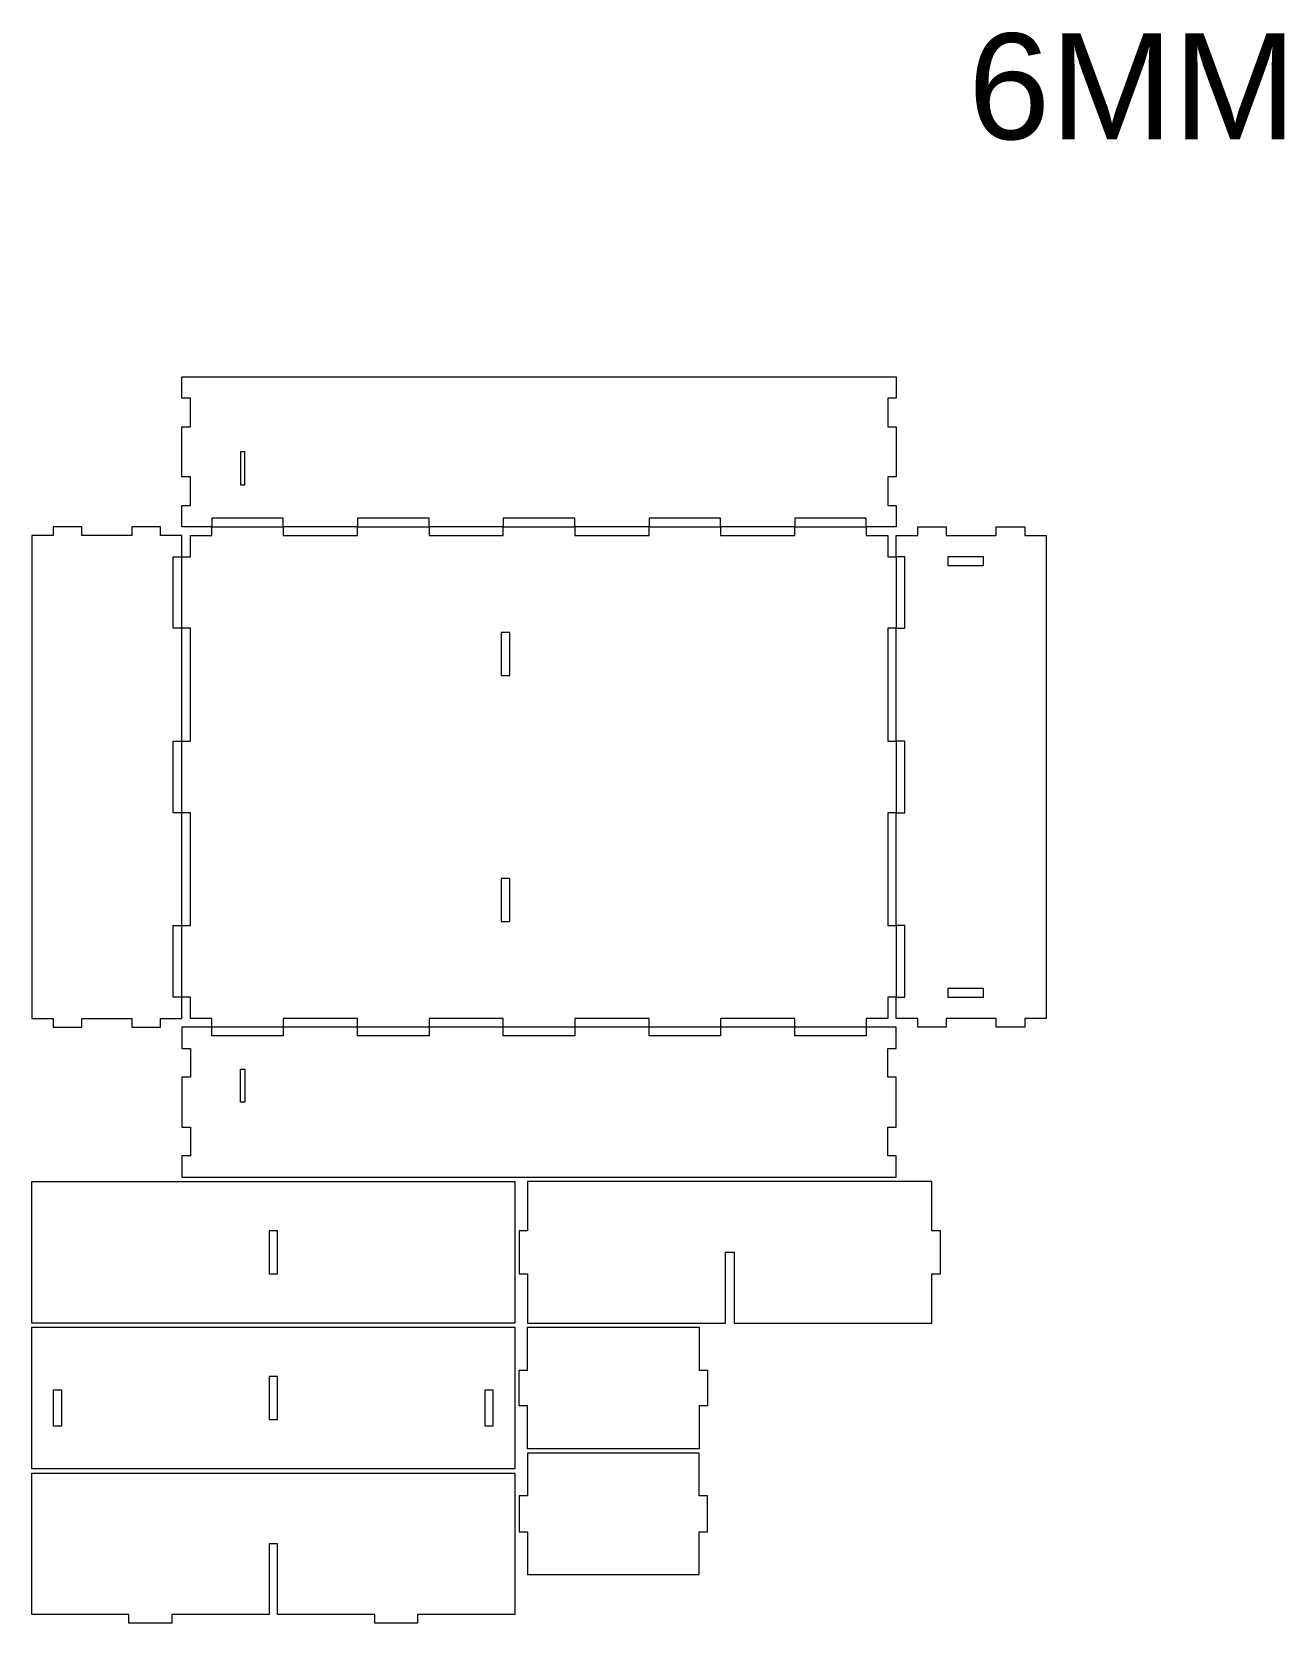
# Model space of a CAD drawing. Header units: millimetres. Extents: x -1241 to 1241, y -556 to 557.
# Drawn here: x -336 to 541, y -556 to 557 of the extents above; entities that cross this region are included whole.
import ezdxf

# ---------------------------------------------------------------- set-up
doc = ezdxf.new("R2010")
doc.units = ezdxf.units.MM
doc.header["$MEASUREMENT"] = 0
doc.layers.add('Layer 1', color=7, linetype='Continuous')
doc.styles.add('0', font='arial.ttf', dxfattribs={"height": 1})

msp = doc.modelspace()

# ---------------------------------------------------------------- linework, layer by layer
at = {"layer": 'Layer 1', "color": 230, "lineweight": 20}
for points, knots in [([(269.3859, 315.9491), (269.3859, 315.9491), (-230.6141, 315.9491), (-230.6141, 315.9491), (-230.6141, 315.9491), (-230.6141, 315.9491), (-230.6141, 300.9491), (-230.6141, 300.9491), (-230.6141, 300.9491), (-230.6141, 300.9491), (-224.6141, 300.9491), (-224.6141, 300.9491), (-224.6141, 300.9491), (-224.6141, 300.9491), (-224.6141, 280.9491), (-224.6141, 280.9491), (-224.6141, 280.9491), (-224.6141, 280.9491), (-230.6141, 280.9491), (-230.6141, 280.9491), (-230.6141, 280.9491), (-230.6141, 280.9491), (-230.6141, 245.9491), (-230.6141, 245.9491), (-230.6141, 245.9491), (-230.6141, 245.9491), (-224.6141, 245.9491), (-224.6141, 245.9491), (-224.6141, 245.9491), (-224.6141, 245.9491), (-224.6141, 225.9491), (-224.6141, 225.9491), (-224.6141, 225.9491), (-224.6141, 225.9491), (-230.6141, 225.9491), (-230.6141, 225.9491), (-230.6141, 225.9491), (-230.6141, 225.9491), (-230.6141, 210.9491), (-230.6141, 210.9491), (-230.6141, 210.9491), (-230.6141, 210.9491), (-209.6141, 210.9491), (-209.6141, 210.9491), (-209.6141, 210.9491), (-209.6141, 210.9491), (-209.6141, 216.9491), (-209.6141, 216.9491), (-209.6141, 216.9491), (-209.6141, 216.9491), (-159.6141, 216.9491), (-159.6141, 216.9491), (-159.6141, 216.9491), (-159.6141, 216.9491), (-159.6141, 210.9491), (-159.6141, 210.9491), (-159.6141, 210.9491), (-159.6141, 210.9491), (-107.6141, 210.9491), (-107.6141, 210.9491), (-107.6141, 210.9491), (-107.6141, 210.9491), (-107.6141, 216.9491), (-107.6141, 216.9491), (-107.6141, 216.9491), (-107.6141, 216.9491), (-57.6141, 216.9491), (-57.6141, 216.9491), (-57.6141, 216.9491), (-57.6141, 216.9491), (-57.6141, 210.9491), (-57.6141, 210.9491), (-57.6141, 210.9491), (-57.6141, 210.9491), (-5.6141, 210.9491), (-5.6141, 210.9491), (-5.6141, 210.9491), (-5.6141, 210.9491), (-5.6141, 216.9491), (-5.6141, 216.9491), (-5.6141, 216.9491), (-5.6141, 216.9491), (44.3859, 216.9491), (44.3859, 216.9491), (44.3859, 216.9491), (44.3859, 216.9491), (44.3859, 210.9491), (44.3859, 210.9491), (44.3859, 210.9491), (44.3859, 210.9491), (96.3859, 210.9491), (96.3859, 210.9491), (96.3859, 210.9491), (96.3859, 210.9491), (96.3859, 216.9491), (96.3859, 216.9491), (96.3859, 216.9491), (96.3859, 216.9491), (146.3859, 216.9491), (146.3859, 216.9491), (146.3859, 216.9491), (146.3859, 216.9491), (146.3859, 210.9491), (146.3859, 210.9491), (146.3859, 210.9491), (146.3859, 210.9491), (198.3859, 210.9491), (198.3859, 210.9491), (198.3859, 210.9491), (198.3859, 210.9491), (198.3859, 216.9491), (198.3859, 216.9491), (198.3859, 216.9491), (198.3859, 216.9491), (248.3859, 216.9491), (248.3859, 216.9491), (248.3859, 216.9491), (248.3859, 216.9491), (248.3859, 210.9491), (248.3859, 210.9491), (248.3859, 210.9491), (248.3859, 210.9491), (269.3859, 210.9491), (269.3859, 210.9491), (269.3859, 210.9491), (269.3859, 210.9491), (269.3859, 225.9491), (269.3859, 225.9491), (269.3859, 225.9491), (269.3859, 225.9491), (263.3859, 225.9491), (263.3859, 225.9491), (263.3859, 225.9491), (263.3859, 225.9491), (263.3859, 245.9491), (263.3859, 245.9491), (263.3859, 245.9491), (263.3859, 245.9491), (269.3859, 245.9491), (269.3859, 245.9491), (269.3859, 245.9491), (269.3859, 245.9491), (269.3859, 280.9491), (269.3859, 280.9491), (269.3859, 280.9491), (269.3859, 280.9491), (263.3859, 280.9491), (263.3859, 280.9491), (263.3859, 280.9491), (263.3859, 280.9491), (263.3859, 300.9491), (263.3859, 300.9491), (263.3859, 300.9491), (263.3859, 300.9491), (269.3859, 300.9491), (269.3859, 300.9491), (269.3859, 300.9491), (269.3859, 300.9491), (269.3859, 315.9491), (269.3859, 315.9491)], [0, 0, 0, 0, 0.024390244, 0.024390244, 0.024390244, 0.024390244, 0.048780488, 0.048780488, 0.048780488, 0.048780488, 0.073170732, 0.073170732, 0.073170732, 0.073170732, 0.097560976, 0.097560976, 0.097560976, 0.097560976, 0.12195122, 0.12195122, 0.12195122, 0.12195122, 0.146341463, 0.146341463, 0.146341463, 0.146341463, 0.170731707, 0.170731707, 0.170731707, 0.170731707, 0.195121951, 0.195121951, 0.195121951, 0.195121951, 0.219512195, 0.219512195, 0.219512195, 0.219512195, 0.243902439, 0.243902439, 0.243902439, 0.243902439, 0.268292683, 0.268292683, 0.268292683, 0.268292683, 0.292682927, 0.292682927, 0.292682927, 0.292682927, 0.317073171, 0.317073171, 0.317073171, 0.317073171, 0.341463415, 0.341463415, 0.341463415, 0.341463415, 0.365853659, 0.365853659, 0.365853659, 0.365853659, 0.390243902, 0.390243902, 0.390243902, 0.390243902, 0.414634146, 0.414634146, 0.414634146, 0.414634146, 0.43902439, 0.43902439, 0.43902439, 0.43902439, 0.463414634, 0.463414634, 0.463414634, 0.463414634, 0.487804878, 0.487804878, 0.487804878, 0.487804878, 0.512195122, 0.512195122, 0.512195122, 0.512195122, 0.536585366, 0.536585366, 0.536585366, 0.536585366, 0.56097561, 0.56097561, 0.56097561, 0.56097561, 0.585365854, 0.585365854, 0.585365854, 0.585365854, 0.609756098, 0.609756098, 0.609756098, 0.609756098, 0.634146341, 0.634146341, 0.634146341, 0.634146341, 0.658536585, 0.658536585, 0.658536585, 0.658536585, 0.682926829, 0.682926829, 0.682926829, 0.682926829, 0.707317073, 0.707317073, 0.707317073, 0.707317073, 0.731707317, 0.731707317, 0.731707317, 0.731707317, 0.756097561, 0.756097561, 0.756097561, 0.756097561, 0.780487805, 0.780487805, 0.780487805, 0.780487805, 0.804878049, 0.804878049, 0.804878049, 0.804878049, 0.829268293, 0.829268293, 0.829268293, 0.829268293, 0.853658537, 0.853658537, 0.853658537, 0.853658537, 0.87804878, 0.87804878, 0.87804878, 0.87804878, 0.902439024, 0.902439024, 0.902439024, 0.902439024, 0.926829268, 0.926829268, 0.926829268, 0.926829268, 0.951219512, 0.951219512, 0.951219512, 0.951219512, 1, 1, 1, 1]), ([(-186.6141, 263.4491), (-186.6141, 263.4491), (-186.6141, 240.4491), (-186.6141, 240.4491), (-186.6141, 240.4491), (-186.6141, 240.4491), (-189.6141, 240.4491), (-189.6141, 240.4491), (-189.6141, 240.4491), (-189.6141, 240.4491), (-189.6141, 263.4491), (-189.6141, 263.4491), (-189.6141, 263.4491), (-189.6141, 263.4491), (-186.6141, 263.4491), (-186.6141, 263.4491)], [0, 0, 0, 0, 0.2, 0.2, 0.2, 0.2, 0.4, 0.4, 0.4, 0.4, 0.6, 0.6, 0.6, 0.6, 1, 1, 1, 1]), ([(-230.6141, 10.9491), (-230.6141, 10.9491), (-230.6141, -68.0509), (-230.6141, -68.0509), (-230.6141, -68.0509), (-230.6141, -68.0509), (-236.6141, -68.0509), (-236.6141, -68.0509), (-236.6141, -68.0509), (-236.6141, -68.0509), (-236.6141, -118.0509), (-236.6141, -118.0509), (-236.6141, -118.0509), (-236.6141, -118.0509), (-230.6141, -118.0509), (-230.6141, -118.0509), (-230.6141, -118.0509), (-230.6141, -118.0509), (-230.6141, -133.0509), (-230.6141, -133.0509), (-230.6141, -133.0509), (-230.6141, -133.0509), (-245.6141, -133.0509), (-245.6141, -133.0509), (-245.6141, -133.0509), (-245.6141, -133.0509), (-245.6141, -139.0509), (-245.6141, -139.0509), (-245.6141, -139.0509), (-245.6141, -139.0509), (-265.6141, -139.0509), (-265.6141, -139.0509), (-265.6141, -139.0509), (-265.6141, -139.0509), (-265.6141, -133.0509), (-265.6141, -133.0509), (-265.6141, -133.0509), (-265.6141, -133.0509), (-300.6141, -133.0509), (-300.6141, -133.0509), (-300.6141, -133.0509), (-300.6141, -133.0509), (-300.6141, -139.0509), (-300.6141, -139.0509), (-300.6141, -139.0509), (-300.6141, -139.0509), (-320.6141, -139.0509), (-320.6141, -139.0509), (-320.6141, -139.0509), (-320.6141, -139.0509), (-320.6141, -133.0509), (-320.6141, -133.0509), (-320.6141, -133.0509), (-320.6141, -133.0509), (-335.6141, -133.0509), (-335.6141, -133.0509), (-335.6141, -133.0509), (-335.6141, -133.0509), (-335.6141, 204.9491), (-335.6141, 204.9491), (-335.6141, 204.9491), (-335.6141, 204.9491), (-320.6141, 204.9491), (-320.6141, 204.9491), (-320.6141, 204.9491), (-320.6141, 204.9491), (-320.6141, 210.9491), (-320.6141, 210.9491), (-320.6141, 210.9491), (-320.6141, 210.9491), (-300.6141, 210.9491), (-300.6141, 210.9491), (-300.6141, 210.9491), (-300.6141, 210.9491), (-300.6141, 204.9491), (-300.6141, 204.9491), (-300.6141, 204.9491), (-300.6141, 204.9491), (-265.6141, 204.9491), (-265.6141, 204.9491), (-265.6141, 204.9491), (-265.6141, 204.9491), (-265.6141, 210.9491), (-265.6141, 210.9491), (-265.6141, 210.9491), (-265.6141, 210.9491), (-245.6141, 210.9491), (-245.6141, 210.9491), (-245.6141, 210.9491), (-245.6141, 210.9491), (-245.6141, 204.9491), (-245.6141, 204.9491), (-245.6141, 204.9491), (-245.6141, 204.9491), (-230.6141, 204.9491), (-230.6141, 204.9491), (-230.6141, 204.9491), (-230.6141, 204.9491), (-230.6141, 189.9491), (-230.6141, 189.9491), (-230.6141, 189.9491), (-230.6141, 189.9491), (-236.6141, 189.9491), (-236.6141, 189.9491), (-236.6141, 189.9491), (-236.6141, 189.9491), (-236.6141, 139.9491), (-236.6141, 139.9491), (-236.6141, 139.9491), (-236.6141, 139.9491), (-230.6141, 139.9491), (-230.6141, 139.9491), (-230.6141, 139.9491), (-230.6141, 139.9491), (-230.6141, 60.9491), (-230.6141, 60.9491), (-230.6141, 60.9491), (-230.6141, 60.9491), (-236.6141, 60.9491), (-236.6141, 60.9491), (-236.6141, 60.9491), (-236.6141, 60.9491), (-236.6141, 10.9491), (-236.6141, 10.9491), (-236.6141, 10.9491), (-236.6141, 10.9491), (-230.6141, 10.9491), (-230.6141, 10.9491)], [0, 0, 0, 0, 0.03030303, 0.03030303, 0.03030303, 0.03030303, 0.060606061, 0.060606061, 0.060606061, 0.060606061, 0.090909091, 0.090909091, 0.090909091, 0.090909091, 0.121212121, 0.121212121, 0.121212121, 0.121212121, 0.151515152, 0.151515152, 0.151515152, 0.151515152, 0.181818182, 0.181818182, 0.181818182, 0.181818182, 0.212121212, 0.212121212, 0.212121212, 0.212121212, 0.242424242, 0.242424242, 0.242424242, 0.242424242, 0.272727273, 0.272727273, 0.272727273, 0.272727273, 0.303030303, 0.303030303, 0.303030303, 0.303030303, 0.333333333, 0.333333333, 0.333333333, 0.333333333, 0.363636364, 0.363636364, 0.363636364, 0.363636364, 0.393939394, 0.393939394, 0.393939394, 0.393939394, 0.424242424, 0.424242424, 0.424242424, 0.424242424, 0.454545455, 0.454545455, 0.454545455, 0.454545455, 0.484848485, 0.484848485, 0.484848485, 0.484848485, 0.515151515, 0.515151515, 0.515151515, 0.515151515, 0.545454545, 0.545454545, 0.545454545, 0.545454545, 0.575757576, 0.575757576, 0.575757576, 0.575757576, 0.606060606, 0.606060606, 0.606060606, 0.606060606, 0.636363636, 0.636363636, 0.636363636, 0.636363636, 0.666666667, 0.666666667, 0.666666667, 0.666666667, 0.696969697, 0.696969697, 0.696969697, 0.696969697, 0.727272727, 0.727272727, 0.727272727, 0.727272727, 0.757575758, 0.757575758, 0.757575758, 0.757575758, 0.787878788, 0.787878788, 0.787878788, 0.787878788, 0.818181818, 0.818181818, 0.818181818, 0.818181818, 0.848484848, 0.848484848, 0.848484848, 0.848484848, 0.878787879, 0.878787879, 0.878787879, 0.878787879, 0.909090909, 0.909090909, 0.909090909, 0.909090909, 0.939393939, 0.939393939, 0.939393939, 0.939393939, 1, 1, 1, 1]), ([(263.3859, -68.0509), (263.3859, -68.0509), (263.3859, 10.9491), (263.3859, 10.9491), (263.3859, 10.9491), (263.3859, 10.9491), (269.3859, 10.9491), (269.3859, 10.9491), (269.3859, 10.9491), (269.3859, 10.9491), (269.3859, 60.9491), (269.3859, 60.9491), (269.3859, 60.9491), (269.3859, 60.9491), (263.3859, 60.9491), (263.3859, 60.9491), (263.3859, 60.9491), (263.3859, 60.9491), (263.3859, 139.9491), (263.3859, 139.9491), (263.3859, 139.9491), (263.3859, 139.9491), (269.3859, 139.9491), (269.3859, 139.9491), (269.3859, 139.9491), (269.3859, 139.9491), (269.3859, 189.9491), (269.3859, 189.9491), (269.3859, 189.9491), (269.3859, 189.9491), (263.3859, 189.9491), (263.3859, 189.9491), (263.3859, 189.9491), (263.3859, 189.9491), (263.3859, 204.9491), (263.3859, 204.9491), (263.3859, 204.9491), (263.3859, 204.9491), (248.3859, 204.9491), (248.3859, 204.9491), (248.3859, 204.9491), (248.3859, 204.9491), (248.3859, 210.9491), (248.3859, 210.9491), (248.3859, 210.9491), (248.3859, 210.9491), (198.3859, 210.9491), (198.3859, 210.9491), (198.3859, 210.9491), (198.3859, 210.9491), (198.3859, 204.9491), (198.3859, 204.9491), (198.3859, 204.9491), (198.3859, 204.9491), (146.3859, 204.9491), (146.3859, 204.9491), (146.3859, 204.9491), (146.3859, 204.9491), (146.3859, 210.9491), (146.3859, 210.9491), (146.3859, 210.9491), (146.3859, 210.9491), (96.3859, 210.9491), (96.3859, 210.9491), (96.3859, 210.9491), (96.3859, 210.9491), (96.3859, 204.9491), (96.3859, 204.9491), (96.3859, 204.9491), (96.3859, 204.9491), (44.3859, 204.9491), (44.3859, 204.9491), (44.3859, 204.9491), (44.3859, 204.9491), (44.3859, 210.9491), (44.3859, 210.9491), (44.3859, 210.9491), (44.3859, 210.9491), (-5.6141, 210.9491), (-5.6141, 210.9491), (-5.6141, 210.9491), (-5.6141, 210.9491), (-5.6141, 204.9491), (-5.6141, 204.9491), (-5.6141, 204.9491), (-5.6141, 204.9491), (-57.6141, 204.9491), (-57.6141, 204.9491), (-57.6141, 204.9491), (-57.6141, 204.9491), (-57.6141, 210.9491), (-57.6141, 210.9491), (-57.6141, 210.9491), (-57.6141, 210.9491), (-107.6141, 210.9491), (-107.6141, 210.9491), (-107.6141, 210.9491), (-107.6141, 210.9491), (-107.6141, 204.9491), (-107.6141, 204.9491), (-107.6141, 204.9491), (-107.6141, 204.9491), (-159.6141, 204.9491), (-159.6141, 204.9491), (-159.6141, 204.9491), (-159.6141, 204.9491), (-159.6141, 210.9491), (-159.6141, 210.9491), (-159.6141, 210.9491), (-159.6141, 210.9491), (-209.6141, 210.9491), (-209.6141, 210.9491), (-209.6141, 210.9491), (-209.6141, 210.9491), (-209.6141, 204.9491), (-209.6141, 204.9491), (-209.6141, 204.9491), (-209.6141, 204.9491), (-224.6141, 204.9491), (-224.6141, 204.9491), (-224.6141, 204.9491), (-224.6141, 204.9491), (-224.6141, 189.9491), (-224.6141, 189.9491), (-224.6141, 189.9491), (-224.6141, 189.9491), (-230.6141, 189.9491), (-230.6141, 189.9491), (-230.6141, 189.9491), (-230.6141, 189.9491), (-230.6141, 139.9491), (-230.6141, 139.9491), (-230.6141, 139.9491), (-230.6141, 139.9491), (-224.6141, 139.9491), (-224.6141, 139.9491), (-224.6141, 139.9491), (-224.6141, 139.9491), (-224.6141, 60.9491), (-224.6141, 60.9491), (-224.6141, 60.9491), (-224.6141, 60.9491), (-230.6141, 60.9491), (-230.6141, 60.9491), (-230.6141, 60.9491), (-230.6141, 60.9491), (-230.6141, 10.9491), (-230.6141, 10.9491), (-230.6141, 10.9491), (-230.6141, 10.9491), (-224.6141, 10.9491), (-224.6141, 10.9491), (-224.6141, 10.9491), (-224.6141, 10.9491), (-224.6141, -68.0509), (-224.6141, -68.0509), (-224.6141, -68.0509), (-224.6141, -68.0509), (-230.6141, -68.0509), (-230.6141, -68.0509), (-230.6141, -68.0509), (-230.6141, -68.0509), (-230.6141, -118.0509), (-230.6141, -118.0509), (-230.6141, -118.0509), (-230.6141, -118.0509), (-224.6141, -118.0509), (-224.6141, -118.0509), (-224.6141, -118.0509), (-224.6141, -118.0509), (-224.6141, -133.0509), (-224.6141, -133.0509), (-224.6141, -133.0509), (-224.6141, -133.0509), (-209.6141, -133.0509), (-209.6141, -133.0509), (-209.6141, -133.0509), (-209.6141, -133.0509), (-209.6141, -139.0509), (-209.6141, -139.0509), (-209.6141, -139.0509), (-209.6141, -139.0509), (-159.6141, -139.0509), (-159.6141, -139.0509), (-159.6141, -139.0509), (-159.6141, -139.0509), (-159.6141, -133.0509), (-159.6141, -133.0509), (-159.6141, -133.0509), (-159.6141, -133.0509), (-107.6141, -133.0509), (-107.6141, -133.0509), (-107.6141, -133.0509), (-107.6141, -133.0509), (-107.6141, -139.0509), (-107.6141, -139.0509), (-107.6141, -139.0509), (-107.6141, -139.0509), (-57.6141, -139.0509), (-57.6141, -139.0509), (-57.6141, -139.0509), (-57.6141, -139.0509), (-57.6141, -133.0509), (-57.6141, -133.0509), (-57.6141, -133.0509), (-57.6141, -133.0509), (-5.6141, -133.0509), (-5.6141, -133.0509), (-5.6141, -133.0509), (-5.6141, -133.0509), (-5.6141, -139.0509), (-5.6141, -139.0509), (-5.6141, -139.0509), (-5.6141, -139.0509), (44.3859, -139.0509), (44.3859, -139.0509), (44.3859, -139.0509), (44.3859, -139.0509), (44.3859, -133.0509), (44.3859, -133.0509), (44.3859, -133.0509), (44.3859, -133.0509), (96.3859, -133.0509), (96.3859, -133.0509), (96.3859, -133.0509), (96.3859, -133.0509), (96.3859, -139.0509), (96.3859, -139.0509), (96.3859, -139.0509), (96.3859, -139.0509), (146.3859, -139.0509), (146.3859, -139.0509), (146.3859, -139.0509), (146.3859, -139.0509), (146.3859, -133.0509), (146.3859, -133.0509), (146.3859, -133.0509), (146.3859, -133.0509), (198.3859, -133.0509), (198.3859, -133.0509), (198.3859, -133.0509), (198.3859, -133.0509), (198.3859, -139.0509), (198.3859, -139.0509), (198.3859, -139.0509), (198.3859, -139.0509), (248.3859, -139.0509), (248.3859, -139.0509), (248.3859, -139.0509), (248.3859, -139.0509), (248.3859, -133.0509), (248.3859, -133.0509), (248.3859, -133.0509), (248.3859, -133.0509), (263.3859, -133.0509), (263.3859, -133.0509), (263.3859, -133.0509), (263.3859, -133.0509), (263.3859, -118.0509), (263.3859, -118.0509), (263.3859, -118.0509), (263.3859, -118.0509), (269.3859, -118.0509), (269.3859, -118.0509), (269.3859, -118.0509), (269.3859, -118.0509), (269.3859, -68.0509), (269.3859, -68.0509), (269.3859, -68.0509), (269.3859, -68.0509), (263.3859, -68.0509), (263.3859, -68.0509)], [0, 0, 0, 0, 0.014492754, 0.014492754, 0.014492754, 0.014492754, 0.028985507, 0.028985507, 0.028985507, 0.028985507, 0.043478261, 0.043478261, 0.043478261, 0.043478261, 0.057971014, 0.057971014, 0.057971014, 0.057971014, 0.072463768, 0.072463768, 0.072463768, 0.072463768, 0.086956522, 0.086956522, 0.086956522, 0.086956522, 0.101449275, 0.101449275, 0.101449275, 0.101449275, 0.115942029, 0.115942029, 0.115942029, 0.115942029, 0.130434783, 0.130434783, 0.130434783, 0.130434783, 0.144927536, 0.144927536, 0.144927536, 0.144927536, 0.15942029, 0.15942029, 0.15942029, 0.15942029, 0.173913043, 0.173913043, 0.173913043, 0.173913043, 0.188405797, 0.188405797, 0.188405797, 0.188405797, 0.202898551, 0.202898551, 0.202898551, 0.202898551, 0.217391304, 0.217391304, 0.217391304, 0.217391304, 0.231884058, 0.231884058, 0.231884058, 0.231884058, 0.246376812, 0.246376812, 0.246376812, 0.246376812, 0.260869565, 0.260869565, 0.260869565, 0.260869565, 0.275362319, 0.275362319, 0.275362319, 0.275362319, 0.289855072, 0.289855072, 0.289855072, 0.289855072, 0.304347826, 0.304347826, 0.304347826, 0.304347826, 0.31884058, 0.31884058, 0.31884058, 0.31884058, 0.333333333, 0.333333333, 0.333333333, 0.333333333, 0.347826087, 0.347826087, 0.347826087, 0.347826087, 0.362318841, 0.362318841, 0.362318841, 0.362318841, 0.376811594, 0.376811594, 0.376811594, 0.376811594, 0.391304348, 0.391304348, 0.391304348, 0.391304348, 0.405797101, 0.405797101, 0.405797101, 0.405797101, 0.420289855, 0.420289855, 0.420289855, 0.420289855, 0.434782609, 0.434782609, 0.434782609, 0.434782609, 0.449275362, 0.449275362, 0.449275362, 0.449275362, 0.463768116, 0.463768116, 0.463768116, 0.463768116, 0.47826087, 0.47826087, 0.47826087, 0.47826087, 0.492753623, 0.492753623, 0.492753623, 0.492753623, 0.507246377, 0.507246377, 0.507246377, 0.507246377, 0.52173913, 0.52173913, 0.52173913, 0.52173913, 0.536231884, 0.536231884, 0.536231884, 0.536231884, 0.550724638, 0.550724638, 0.550724638, 0.550724638, 0.565217391, 0.565217391, 0.565217391, 0.565217391, 0.579710145, 0.579710145, 0.579710145, 0.579710145, 0.594202899, 0.594202899, 0.594202899, 0.594202899, 0.608695652, 0.608695652, 0.608695652, 0.608695652, 0.623188406, 0.623188406, 0.623188406, 0.623188406, 0.637681159, 0.637681159, 0.637681159, 0.637681159, 0.652173913, 0.652173913, 0.652173913, 0.652173913, 0.666666667, 0.666666667, 0.666666667, 0.666666667, 0.68115942, 0.68115942, 0.68115942, 0.68115942, 0.695652174, 0.695652174, 0.695652174, 0.695652174, 0.710144928, 0.710144928, 0.710144928, 0.710144928, 0.724637681, 0.724637681, 0.724637681, 0.724637681, 0.739130435, 0.739130435, 0.739130435, 0.739130435, 0.753623188, 0.753623188, 0.753623188, 0.753623188, 0.768115942, 0.768115942, 0.768115942, 0.768115942, 0.782608696, 0.782608696, 0.782608696, 0.782608696, 0.797101449, 0.797101449, 0.797101449, 0.797101449, 0.811594203, 0.811594203, 0.811594203, 0.811594203, 0.826086957, 0.826086957, 0.826086957, 0.826086957, 0.84057971, 0.84057971, 0.84057971, 0.84057971, 0.855072464, 0.855072464, 0.855072464, 0.855072464, 0.869565217, 0.869565217, 0.869565217, 0.869565217, 0.884057971, 0.884057971, 0.884057971, 0.884057971, 0.898550725, 0.898550725, 0.898550725, 0.898550725, 0.913043478, 0.913043478, 0.913043478, 0.913043478, 0.927536232, 0.927536232, 0.927536232, 0.927536232, 0.942028986, 0.942028986, 0.942028986, 0.942028986, 0.956521739, 0.956521739, 0.956521739, 0.956521739, 0.971014493, 0.971014493, 0.971014493, 0.971014493, 1, 1, 1, 1]), ([(269.3859, 10.9491), (269.3859, 10.9491), (269.3859, -68.0509), (269.3859, -68.0509), (269.3859, -68.0509), (269.3859, -68.0509), (275.3859, -68.0509), (275.3859, -68.0509), (275.3859, -68.0509), (275.3859, -68.0509), (275.3859, -118.0509), (275.3859, -118.0509), (275.3859, -118.0509), (275.3859, -118.0509), (269.3859, -118.0509), (269.3859, -118.0509), (269.3859, -118.0509), (269.3859, -118.0509), (269.3859, -133.0509), (269.3859, -133.0509), (269.3859, -133.0509), (269.3859, -133.0509), (284.3859, -133.0509), (284.3859, -133.0509), (284.3859, -133.0509), (284.3859, -133.0509), (284.3859, -139.0509), (284.3859, -139.0509), (284.3859, -139.0509), (284.3859, -139.0509), (304.3859, -139.0509), (304.3859, -139.0509), (304.3859, -139.0509), (304.3859, -139.0509), (304.3859, -133.0509), (304.3859, -133.0509), (304.3859, -133.0509), (304.3859, -133.0509), (339.3859, -133.0509), (339.3859, -133.0509), (339.3859, -133.0509), (339.3859, -133.0509), (339.3859, -139.0509), (339.3859, -139.0509), (339.3859, -139.0509), (339.3859, -139.0509), (359.3859, -139.0509), (359.3859, -139.0509), (359.3859, -139.0509), (359.3859, -139.0509), (359.3859, -133.0509), (359.3859, -133.0509), (359.3859, -133.0509), (359.3859, -133.0509), (374.3859, -133.0509), (374.3859, -133.0509), (374.3859, -133.0509), (374.3859, -133.0509), (374.3859, 204.9491), (374.3859, 204.9491), (374.3859, 204.9491), (374.3859, 204.9491), (359.3859, 204.9491), (359.3859, 204.9491), (359.3859, 204.9491), (359.3859, 204.9491), (359.3859, 210.9491), (359.3859, 210.9491), (359.3859, 210.9491), (359.3859, 210.9491), (339.3859, 210.9491), (339.3859, 210.9491), (339.3859, 210.9491), (339.3859, 210.9491), (339.3859, 204.9491), (339.3859, 204.9491), (339.3859, 204.9491), (339.3859, 204.9491), (304.3859, 204.9491), (304.3859, 204.9491), (304.3859, 204.9491), (304.3859, 204.9491), (304.3859, 210.9491), (304.3859, 210.9491), (304.3859, 210.9491), (304.3859, 210.9491), (284.3859, 210.9491), (284.3859, 210.9491), (284.3859, 210.9491), (284.3859, 210.9491), (284.3859, 204.9491), (284.3859, 204.9491), (284.3859, 204.9491), (284.3859, 204.9491), (269.3859, 204.9491), (269.3859, 204.9491), (269.3859, 204.9491), (269.3859, 204.9491), (269.3859, 189.9491), (269.3859, 189.9491), (269.3859, 189.9491), (269.3859, 189.9491), (275.3859, 189.9491), (275.3859, 189.9491), (275.3859, 189.9491), (275.3859, 189.9491), (275.3859, 139.9491), (275.3859, 139.9491), (275.3859, 139.9491), (275.3859, 139.9491), (269.3859, 139.9491), (269.3859, 139.9491), (269.3859, 139.9491), (269.3859, 139.9491), (269.3859, 60.9491), (269.3859, 60.9491), (269.3859, 60.9491), (269.3859, 60.9491), (275.3859, 60.9491), (275.3859, 60.9491), (275.3859, 60.9491), (275.3859, 60.9491), (275.3859, 10.9491), (275.3859, 10.9491), (275.3859, 10.9491), (275.3859, 10.9491), (269.3859, 10.9491), (269.3859, 10.9491)], [0, 0, 0, 0, 0.03030303, 0.03030303, 0.03030303, 0.03030303, 0.060606061, 0.060606061, 0.060606061, 0.060606061, 0.090909091, 0.090909091, 0.090909091, 0.090909091, 0.121212121, 0.121212121, 0.121212121, 0.121212121, 0.151515152, 0.151515152, 0.151515152, 0.151515152, 0.181818182, 0.181818182, 0.181818182, 0.181818182, 0.212121212, 0.212121212, 0.212121212, 0.212121212, 0.242424242, 0.242424242, 0.242424242, 0.242424242, 0.272727273, 0.272727273, 0.272727273, 0.272727273, 0.303030303, 0.303030303, 0.303030303, 0.303030303, 0.333333333, 0.333333333, 0.333333333, 0.333333333, 0.363636364, 0.363636364, 0.363636364, 0.363636364, 0.393939394, 0.393939394, 0.393939394, 0.393939394, 0.424242424, 0.424242424, 0.424242424, 0.424242424, 0.454545455, 0.454545455, 0.454545455, 0.454545455, 0.484848485, 0.484848485, 0.484848485, 0.484848485, 0.515151515, 0.515151515, 0.515151515, 0.515151515, 0.545454545, 0.545454545, 0.545454545, 0.545454545, 0.575757576, 0.575757576, 0.575757576, 0.575757576, 0.606060606, 0.606060606, 0.606060606, 0.606060606, 0.636363636, 0.636363636, 0.636363636, 0.636363636, 0.666666667, 0.666666667, 0.666666667, 0.666666667, 0.696969697, 0.696969697, 0.696969697, 0.696969697, 0.727272727, 0.727272727, 0.727272727, 0.727272727, 0.757575758, 0.757575758, 0.757575758, 0.757575758, 0.787878788, 0.787878788, 0.787878788, 0.787878788, 0.818181818, 0.818181818, 0.818181818, 0.818181818, 0.848484848, 0.848484848, 0.848484848, 0.848484848, 0.878787879, 0.878787879, 0.878787879, 0.878787879, 0.909090909, 0.909090909, 0.909090909, 0.909090909, 0.939393939, 0.939393939, 0.939393939, 0.939393939, 1, 1, 1, 1]), ([(330.3859, 183.9491), (330.3859, 183.9491), (305.3859, 183.9491), (305.3859, 183.9491), (305.3859, 183.9491), (305.3859, 183.9491), (305.3859, 189.9491), (305.3859, 189.9491), (305.3859, 189.9491), (305.3859, 189.9491), (330.3859, 189.9491), (330.3859, 189.9491), (330.3859, 189.9491), (330.3859, 189.9491), (330.3859, 183.9491), (330.3859, 183.9491)], [0, 0, 0, 0, 0.2, 0.2, 0.2, 0.2, 0.4, 0.4, 0.4, 0.4, 0.6, 0.6, 0.6, 0.6, 1, 1, 1, 1]), ([(-1.1141, 136.9491), (-1.1141, 136.9491), (-1.1141, 106.9491), (-1.1141, 106.9491), (-1.1141, 106.9491), (-1.1141, 106.9491), (-7.1141, 106.9491), (-7.1141, 106.9491), (-7.1141, 106.9491), (-7.1141, 106.9491), (-7.1141, 136.9491), (-7.1141, 136.9491), (-7.1141, 136.9491), (-7.1141, 136.9491), (-1.1141, 136.9491), (-1.1141, 136.9491)], [0, 0, 0, 0, 0.2, 0.2, 0.2, 0.2, 0.4, 0.4, 0.4, 0.4, 0.6, 0.6, 0.6, 0.6, 1, 1, 1, 1]), ([(-1.1141, -35.0509), (-1.1141, -35.0509), (-1.1141, -65.0509), (-1.1141, -65.0509), (-1.1141, -65.0509), (-1.1141, -65.0509), (-7.1141, -65.0509), (-7.1141, -65.0509), (-7.1141, -65.0509), (-7.1141, -65.0509), (-7.1141, -35.0509), (-7.1141, -35.0509), (-7.1141, -35.0509), (-7.1141, -35.0509), (-1.1141, -35.0509), (-1.1141, -35.0509)], [0, 0, 0, 0, 0.2, 0.2, 0.2, 0.2, 0.4, 0.4, 0.4, 0.4, 0.6, 0.6, 0.6, 0.6, 1, 1, 1, 1]), ([(305.3859, -112.0509), (305.3859, -112.0509), (330.3859, -112.0509), (330.3859, -112.0509), (330.3859, -112.0509), (330.3859, -112.0509), (330.3859, -118.0509), (330.3859, -118.0509), (330.3859, -118.0509), (330.3859, -118.0509), (305.3859, -118.0509), (305.3859, -118.0509), (305.3859, -118.0509), (305.3859, -118.0509), (305.3859, -112.0509), (305.3859, -112.0509)], [0, 0, 0, 0, 0.2, 0.2, 0.2, 0.2, 0.4, 0.4, 0.4, 0.4, 0.6, 0.6, 0.6, 0.6, 1, 1, 1, 1]), ([(269.3859, -244.0509), (269.3859, -244.0509), (-230.6141, -244.0509), (-230.6141, -244.0509), (-230.6141, -244.0509), (-230.6141, -244.0509), (-230.6141, -229.0509), (-230.6141, -229.0509), (-230.6141, -229.0509), (-230.6141, -229.0509), (-224.6141, -229.0509), (-224.6141, -229.0509), (-224.6141, -229.0509), (-224.6141, -229.0509), (-224.6141, -209.0509), (-224.6141, -209.0509), (-224.6141, -209.0509), (-224.6141, -209.0509), (-230.6141, -209.0509), (-230.6141, -209.0509), (-230.6141, -209.0509), (-230.6141, -209.0509), (-230.6141, -174.0509), (-230.6141, -174.0509), (-230.6141, -174.0509), (-230.6141, -174.0509), (-224.6141, -174.0509), (-224.6141, -174.0509), (-224.6141, -174.0509), (-224.6141, -174.0509), (-224.6141, -154.0509), (-224.6141, -154.0509), (-224.6141, -154.0509), (-224.6141, -154.0509), (-230.6141, -154.0509), (-230.6141, -154.0509), (-230.6141, -154.0509), (-230.6141, -154.0509), (-230.6141, -139.0509), (-230.6141, -139.0509), (-230.6141, -139.0509), (-230.6141, -139.0509), (-209.6141, -139.0509), (-209.6141, -139.0509), (-209.6141, -139.0509), (-209.6141, -139.0509), (-209.6141, -145.0509), (-209.6141, -145.0509), (-209.6141, -145.0509), (-209.6141, -145.0509), (-159.6141, -145.0509), (-159.6141, -145.0509), (-159.6141, -145.0509), (-159.6141, -145.0509), (-159.6141, -139.0509), (-159.6141, -139.0509), (-159.6141, -139.0509), (-159.6141, -139.0509), (-107.6141, -139.0509), (-107.6141, -139.0509), (-107.6141, -139.0509), (-107.6141, -139.0509), (-107.6141, -145.0509), (-107.6141, -145.0509), (-107.6141, -145.0509), (-107.6141, -145.0509), (-57.6141, -145.0509), (-57.6141, -145.0509), (-57.6141, -145.0509), (-57.6141, -145.0509), (-57.6141, -139.0509), (-57.6141, -139.0509), (-57.6141, -139.0509), (-57.6141, -139.0509), (-5.6141, -139.0509), (-5.6141, -139.0509), (-5.6141, -139.0509), (-5.6141, -139.0509), (-5.6141, -145.0509), (-5.6141, -145.0509), (-5.6141, -145.0509), (-5.6141, -145.0509), (44.3859, -145.0509), (44.3859, -145.0509), (44.3859, -145.0509), (44.3859, -145.0509), (44.3859, -139.0509), (44.3859, -139.0509), (44.3859, -139.0509), (44.3859, -139.0509), (96.3859, -139.0509), (96.3859, -139.0509), (96.3859, -139.0509), (96.3859, -139.0509), (96.3859, -145.0509), (96.3859, -145.0509), (96.3859, -145.0509), (96.3859, -145.0509), (146.3859, -145.0509), (146.3859, -145.0509), (146.3859, -145.0509), (146.3859, -145.0509), (146.3859, -139.0509), (146.3859, -139.0509), (146.3859, -139.0509), (146.3859, -139.0509), (198.3859, -139.0509), (198.3859, -139.0509), (198.3859, -139.0509), (198.3859, -139.0509), (198.3859, -145.0509), (198.3859, -145.0509), (198.3859, -145.0509), (198.3859, -145.0509), (248.3859, -145.0509), (248.3859, -145.0509), (248.3859, -145.0509), (248.3859, -145.0509), (248.3859, -139.0509), (248.3859, -139.0509), (248.3859, -139.0509), (248.3859, -139.0509), (269.3859, -139.0509), (269.3859, -139.0509), (269.3859, -139.0509), (269.3859, -139.0509), (269.3859, -154.0509), (269.3859, -154.0509), (269.3859, -154.0509), (269.3859, -154.0509), (263.3859, -154.0509), (263.3859, -154.0509), (263.3859, -154.0509), (263.3859, -154.0509), (263.3859, -174.0509), (263.3859, -174.0509), (263.3859, -174.0509), (263.3859, -174.0509), (269.3859, -174.0509), (269.3859, -174.0509), (269.3859, -174.0509), (269.3859, -174.0509), (269.3859, -209.0509), (269.3859, -209.0509), (269.3859, -209.0509), (269.3859, -209.0509), (263.3859, -209.0509), (263.3859, -209.0509), (263.3859, -209.0509), (263.3859, -209.0509), (263.3859, -229.0509), (263.3859, -229.0509), (263.3859, -229.0509), (263.3859, -229.0509), (269.3859, -229.0509), (269.3859, -229.0509), (269.3859, -229.0509), (269.3859, -229.0509), (269.3859, -244.0509), (269.3859, -244.0509)], [0, 0, 0, 0, 0.024390244, 0.024390244, 0.024390244, 0.024390244, 0.048780488, 0.048780488, 0.048780488, 0.048780488, 0.073170732, 0.073170732, 0.073170732, 0.073170732, 0.097560976, 0.097560976, 0.097560976, 0.097560976, 0.12195122, 0.12195122, 0.12195122, 0.12195122, 0.146341463, 0.146341463, 0.146341463, 0.146341463, 0.170731707, 0.170731707, 0.170731707, 0.170731707, 0.195121951, 0.195121951, 0.195121951, 0.195121951, 0.219512195, 0.219512195, 0.219512195, 0.219512195, 0.243902439, 0.243902439, 0.243902439, 0.243902439, 0.268292683, 0.268292683, 0.268292683, 0.268292683, 0.292682927, 0.292682927, 0.292682927, 0.292682927, 0.317073171, 0.317073171, 0.317073171, 0.317073171, 0.341463415, 0.341463415, 0.341463415, 0.341463415, 0.365853659, 0.365853659, 0.365853659, 0.365853659, 0.390243902, 0.390243902, 0.390243902, 0.390243902, 0.414634146, 0.414634146, 0.414634146, 0.414634146, 0.43902439, 0.43902439, 0.43902439, 0.43902439, 0.463414634, 0.463414634, 0.463414634, 0.463414634, 0.487804878, 0.487804878, 0.487804878, 0.487804878, 0.512195122, 0.512195122, 0.512195122, 0.512195122, 0.536585366, 0.536585366, 0.536585366, 0.536585366, 0.56097561, 0.56097561, 0.56097561, 0.56097561, 0.585365854, 0.585365854, 0.585365854, 0.585365854, 0.609756098, 0.609756098, 0.609756098, 0.609756098, 0.634146341, 0.634146341, 0.634146341, 0.634146341, 0.658536585, 0.658536585, 0.658536585, 0.658536585, 0.682926829, 0.682926829, 0.682926829, 0.682926829, 0.707317073, 0.707317073, 0.707317073, 0.707317073, 0.731707317, 0.731707317, 0.731707317, 0.731707317, 0.756097561, 0.756097561, 0.756097561, 0.756097561, 0.780487805, 0.780487805, 0.780487805, 0.780487805, 0.804878049, 0.804878049, 0.804878049, 0.804878049, 0.829268293, 0.829268293, 0.829268293, 0.829268293, 0.853658537, 0.853658537, 0.853658537, 0.853658537, 0.87804878, 0.87804878, 0.87804878, 0.87804878, 0.902439024, 0.902439024, 0.902439024, 0.902439024, 0.926829268, 0.926829268, 0.926829268, 0.926829268, 0.951219512, 0.951219512, 0.951219512, 0.951219512, 1, 1, 1, 1]), ([(-186.6141, -191.5509), (-186.6141, -191.5509), (-186.6141, -168.5509), (-186.6141, -168.5509), (-186.6141, -168.5509), (-186.6141, -168.5509), (-189.6141, -168.5509), (-189.6141, -168.5509), (-189.6141, -168.5509), (-189.6141, -168.5509), (-189.6141, -191.5509), (-189.6141, -191.5509), (-189.6141, -191.5509), (-189.6141, -191.5509), (-186.6141, -191.5509), (-186.6141, -191.5509)], [0, 0, 0, 0, 0.2, 0.2, 0.2, 0.2, 0.4, 0.4, 0.4, 0.4, 0.6, 0.6, 0.6, 0.6, 1, 1, 1, 1]), ([(2.3859, -247.0509), (2.3859, -247.0509), (-335.6141, -247.0509), (-335.6141, -247.0509), (-335.6141, -247.0509), (-335.6141, -247.0509), (-335.6141, -346.0509), (-335.6141, -346.0509), (-335.6141, -346.0509), (-335.6141, -346.0509), (2.3859, -346.0509), (2.3859, -346.0509), (2.3859, -346.0509), (2.3859, -346.0509), (2.3859, -247.0509), (2.3859, -247.0509)], [0, 0, 0, 0, 0.2, 0.2, 0.2, 0.2, 0.4, 0.4, 0.4, 0.4, 0.6, 0.6, 0.6, 0.6, 1, 1, 1, 1]), ([(300.3859, -281.5509), (300.3859, -281.5509), (300.3859, -311.5509), (300.3859, -311.5509), (300.3859, -311.5509), (300.3859, -311.5509), (294.3859, -311.5509), (294.3859, -311.5509), (294.3859, -311.5509), (294.3859, -311.5509), (294.3859, -346.0509), (294.3859, -346.0509), (294.3859, -346.0509), (294.3859, -346.0509), (155.8859, -346.0509), (155.8859, -346.0509), (155.8859, -346.0509), (155.8859, -346.0509), (155.8859, -296.5509), (155.8859, -296.5509), (155.8859, -296.5509), (155.8859, -296.5509), (149.8859, -296.5509), (149.8859, -296.5509), (149.8859, -296.5509), (149.8859, -296.5509), (149.8859, -346.0509), (149.8859, -346.0509), (149.8859, -346.0509), (149.8859, -346.0509), (11.3859, -346.0509), (11.3859, -346.0509), (11.3859, -346.0509), (11.3859, -346.0509), (11.3859, -311.5509), (11.3859, -311.5509), (11.3859, -311.5509), (11.3859, -311.5509), (5.3859, -311.5509), (5.3859, -311.5509), (5.3859, -311.5509), (5.3859, -311.5509), (5.3859, -281.5509), (5.3859, -281.5509), (5.3859, -281.5509), (5.3859, -281.5509), (11.3859, -281.5509), (11.3859, -281.5509), (11.3859, -281.5509), (11.3859, -281.5509), (11.3859, -247.0509), (11.3859, -247.0509), (11.3859, -247.0509), (11.3859, -247.0509), (294.3859, -247.0509), (294.3859, -247.0509), (294.3859, -247.0509), (294.3859, -247.0509), (294.3859, -281.5509), (294.3859, -281.5509), (294.3859, -281.5509), (294.3859, -281.5509), (300.3859, -281.5509), (300.3859, -281.5509)], [0, 0, 0, 0, 0.058823529, 0.058823529, 0.058823529, 0.058823529, 0.117647059, 0.117647059, 0.117647059, 0.117647059, 0.176470588, 0.176470588, 0.176470588, 0.176470588, 0.235294118, 0.235294118, 0.235294118, 0.235294118, 0.294117647, 0.294117647, 0.294117647, 0.294117647, 0.352941176, 0.352941176, 0.352941176, 0.352941176, 0.411764706, 0.411764706, 0.411764706, 0.411764706, 0.470588235, 0.470588235, 0.470588235, 0.470588235, 0.529411765, 0.529411765, 0.529411765, 0.529411765, 0.588235294, 0.588235294, 0.588235294, 0.588235294, 0.647058824, 0.647058824, 0.647058824, 0.647058824, 0.705882353, 0.705882353, 0.705882353, 0.705882353, 0.764705882, 0.764705882, 0.764705882, 0.764705882, 0.823529412, 0.823529412, 0.823529412, 0.823529412, 0.882352941, 0.882352941, 0.882352941, 0.882352941, 1, 1, 1, 1]), ([(-169.6141, -311.5509), (-169.6141, -311.5509), (-169.6141, -281.5509), (-169.6141, -281.5509), (-169.6141, -281.5509), (-169.6141, -281.5509), (-163.6141, -281.5509), (-163.6141, -281.5509), (-163.6141, -281.5509), (-163.6141, -281.5509), (-163.6141, -311.5509), (-163.6141, -311.5509), (-163.6141, -311.5509), (-163.6141, -311.5509), (-169.6141, -311.5509), (-169.6141, -311.5509)], [0, 0, 0, 0, 0.2, 0.2, 0.2, 0.2, 0.4, 0.4, 0.4, 0.4, 0.6, 0.6, 0.6, 0.6, 1, 1, 1, 1]), ([(2.3859, -349.0509), (2.3859, -349.0509), (-335.6141, -349.0509), (-335.6141, -349.0509), (-335.6141, -349.0509), (-335.6141, -349.0509), (-335.6141, -448.0509), (-335.6141, -448.0509), (-335.6141, -448.0509), (-335.6141, -448.0509), (2.3859, -448.0509), (2.3859, -448.0509), (2.3859, -448.0509), (2.3859, -448.0509), (2.3859, -349.0509), (2.3859, -349.0509)], [0, 0, 0, 0, 0.2, 0.2, 0.2, 0.2, 0.4, 0.4, 0.4, 0.4, 0.6, 0.6, 0.6, 0.6, 1, 1, 1, 1]), ([(131.3859, -379.0509), (131.3859, -379.0509), (131.3859, -349.0509), (131.3859, -349.0509), (131.3859, -349.0509), (131.3859, -349.0509), (11.3859, -349.0509), (11.3859, -349.0509), (11.3859, -349.0509), (11.3859, -349.0509), (11.3859, -379.0509), (11.3859, -379.0509), (11.3859, -379.0509), (11.3859, -379.0509), (5.3859, -379.0509), (5.3859, -379.0509), (5.3859, -379.0509), (5.3859, -379.0509), (5.3859, -404.0509), (5.3859, -404.0509), (5.3859, -404.0509), (5.3859, -404.0509), (11.3859, -404.0509), (11.3859, -404.0509), (11.3859, -404.0509), (11.3859, -404.0509), (11.3859, -434.0509), (11.3859, -434.0509), (11.3859, -434.0509), (11.3859, -434.0509), (131.3859, -434.0509), (131.3859, -434.0509), (131.3859, -434.0509), (131.3859, -434.0509), (131.3859, -404.0509), (131.3859, -404.0509), (131.3859, -404.0509), (131.3859, -404.0509), (137.3859, -404.0509), (137.3859, -404.0509), (137.3859, -404.0509), (137.3859, -404.0509), (137.3859, -379.0509), (137.3859, -379.0509), (137.3859, -379.0509), (137.3859, -379.0509), (131.3859, -379.0509), (131.3859, -379.0509)], [0, 0, 0, 0, 0.076923077, 0.076923077, 0.076923077, 0.076923077, 0.153846154, 0.153846154, 0.153846154, 0.153846154, 0.230769231, 0.230769231, 0.230769231, 0.230769231, 0.307692308, 0.307692308, 0.307692308, 0.307692308, 0.384615385, 0.384615385, 0.384615385, 0.384615385, 0.461538462, 0.461538462, 0.461538462, 0.461538462, 0.538461538, 0.538461538, 0.538461538, 0.538461538, 0.615384615, 0.615384615, 0.615384615, 0.615384615, 0.692307692, 0.692307692, 0.692307692, 0.692307692, 0.769230769, 0.769230769, 0.769230769, 0.769230769, 0.846153846, 0.846153846, 0.846153846, 0.846153846, 1, 1, 1, 1]), ([(-163.6141, -413.5509), (-163.6141, -413.5509), (-169.6141, -413.5509), (-169.6141, -413.5509), (-169.6141, -413.5509), (-169.6141, -413.5509), (-169.6141, -383.5509), (-169.6141, -383.5509), (-169.6141, -383.5509), (-169.6141, -383.5509), (-163.6141, -383.5509), (-163.6141, -383.5509), (-163.6141, -383.5509), (-163.6141, -383.5509), (-163.6141, -413.5509), (-163.6141, -413.5509)], [0, 0, 0, 0, 0.2, 0.2, 0.2, 0.2, 0.4, 0.4, 0.4, 0.4, 0.6, 0.6, 0.6, 0.6, 1, 1, 1, 1]), ([(-314.6141, -418.0509), (-314.6141, -418.0509), (-320.6141, -418.0509), (-320.6141, -418.0509), (-320.6141, -418.0509), (-320.6141, -418.0509), (-320.6141, -393.0509), (-320.6141, -393.0509), (-320.6141, -393.0509), (-320.6141, -393.0509), (-314.6141, -393.0509), (-314.6141, -393.0509), (-314.6141, -393.0509), (-314.6141, -393.0509), (-314.6141, -418.0509), (-314.6141, -418.0509)], [0, 0, 0, 0, 0.2, 0.2, 0.2, 0.2, 0.4, 0.4, 0.4, 0.4, 0.6, 0.6, 0.6, 0.6, 1, 1, 1, 1]), ([(-12.6141, -418.0509), (-12.6141, -418.0509), (-18.6141, -418.0509), (-18.6141, -418.0509), (-18.6141, -418.0509), (-18.6141, -418.0509), (-18.6141, -393.0509), (-18.6141, -393.0509), (-18.6141, -393.0509), (-18.6141, -393.0509), (-12.6141, -393.0509), (-12.6141, -393.0509), (-12.6141, -393.0509), (-12.6141, -393.0509), (-12.6141, -418.0509), (-12.6141, -418.0509)], [0, 0, 0, 0, 0.2, 0.2, 0.2, 0.2, 0.4, 0.4, 0.4, 0.4, 0.6, 0.6, 0.6, 0.6, 1, 1, 1, 1]), ([(131.3859, -492.0509), (131.3859, -492.0509), (131.3859, -522.0509), (131.3859, -522.0509), (131.3859, -522.0509), (131.3859, -522.0509), (11.3859, -522.0509), (11.3859, -522.0509), (11.3859, -522.0509), (11.3859, -522.0509), (11.3859, -492.0509), (11.3859, -492.0509), (11.3859, -492.0509), (11.3859, -492.0509), (5.3859, -492.0509), (5.3859, -492.0509), (5.3859, -492.0509), (5.3859, -492.0509), (5.3859, -467.0509), (5.3859, -467.0509), (5.3859, -467.0509), (5.3859, -467.0509), (11.3859, -467.0509), (11.3859, -467.0509), (11.3859, -467.0509), (11.3859, -467.0509), (11.3859, -437.0509), (11.3859, -437.0509), (11.3859, -437.0509), (11.3859, -437.0509), (131.3859, -437.0509), (131.3859, -437.0509), (131.3859, -437.0509), (131.3859, -437.0509), (131.3859, -467.0509), (131.3859, -467.0509), (131.3859, -467.0509), (131.3859, -467.0509), (137.3859, -467.0509), (137.3859, -467.0509), (137.3859, -467.0509), (137.3859, -467.0509), (137.3859, -492.0509), (137.3859, -492.0509), (137.3859, -492.0509), (137.3859, -492.0509), (131.3859, -492.0509), (131.3859, -492.0509)], [0, 0, 0, 0, 0.076923077, 0.076923077, 0.076923077, 0.076923077, 0.153846154, 0.153846154, 0.153846154, 0.153846154, 0.230769231, 0.230769231, 0.230769231, 0.230769231, 0.307692308, 0.307692308, 0.307692308, 0.307692308, 0.384615385, 0.384615385, 0.384615385, 0.384615385, 0.461538462, 0.461538462, 0.461538462, 0.461538462, 0.538461538, 0.538461538, 0.538461538, 0.538461538, 0.615384615, 0.615384615, 0.615384615, 0.615384615, 0.692307692, 0.692307692, 0.692307692, 0.692307692, 0.769230769, 0.769230769, 0.769230769, 0.769230769, 0.846153846, 0.846153846, 0.846153846, 0.846153846, 1, 1, 1, 1]), ([(2.3859, -451.0509), (2.3859, -451.0509), (-335.6141, -451.0509), (-335.6141, -451.0509), (-335.6141, -451.0509), (-335.6141, -451.0509), (-335.6141, -550.0509), (-335.6141, -550.0509), (-335.6141, -550.0509), (-335.6141, -550.0509), (-267.6141, -550.0509), (-267.6141, -550.0509), (-267.6141, -550.0509), (-267.6141, -550.0509), (-267.6141, -556.0509), (-267.6141, -556.0509), (-267.6141, -556.0509), (-267.6141, -556.0509), (-237.6141, -556.0509), (-237.6141, -556.0509), (-237.6141, -556.0509), (-237.6141, -556.0509), (-237.6141, -550.0509), (-237.6141, -550.0509), (-237.6141, -550.0509), (-237.6141, -550.0509), (-169.6141, -550.0509), (-169.6141, -550.0509), (-169.6141, -550.0509), (-169.6141, -550.0509), (-169.6141, -500.5509), (-169.6141, -500.5509), (-169.6141, -500.5509), (-169.6141, -500.5509), (-163.6141, -500.5509), (-163.6141, -500.5509), (-163.6141, -500.5509), (-163.6141, -500.5509), (-163.6141, -550.0509), (-163.6141, -550.0509), (-163.6141, -550.0509), (-163.6141, -550.0509), (-95.6141, -550.0509), (-95.6141, -550.0509), (-95.6141, -550.0509), (-95.6141, -550.0509), (-95.6141, -556.0509), (-95.6141, -556.0509), (-95.6141, -556.0509), (-95.6141, -556.0509), (-65.6141, -556.0509), (-65.6141, -556.0509), (-65.6141, -556.0509), (-65.6141, -556.0509), (-65.6141, -550.0509), (-65.6141, -550.0509), (-65.6141, -550.0509), (-65.6141, -550.0509), (2.3859, -550.0509), (2.3859, -550.0509), (2.3859, -550.0509), (2.3859, -550.0509), (2.3859, -451.0509), (2.3859, -451.0509)], [0, 0, 0, 0, 0.058823529, 0.058823529, 0.058823529, 0.058823529, 0.117647059, 0.117647059, 0.117647059, 0.117647059, 0.176470588, 0.176470588, 0.176470588, 0.176470588, 0.235294118, 0.235294118, 0.235294118, 0.235294118, 0.294117647, 0.294117647, 0.294117647, 0.294117647, 0.352941176, 0.352941176, 0.352941176, 0.352941176, 0.411764706, 0.411764706, 0.411764706, 0.411764706, 0.470588235, 0.470588235, 0.470588235, 0.470588235, 0.529411765, 0.529411765, 0.529411765, 0.529411765, 0.588235294, 0.588235294, 0.588235294, 0.588235294, 0.647058824, 0.647058824, 0.647058824, 0.647058824, 0.705882353, 0.705882353, 0.705882353, 0.705882353, 0.764705882, 0.764705882, 0.764705882, 0.764705882, 0.823529412, 0.823529412, 0.823529412, 0.823529412, 0.882352941, 0.882352941, 0.882352941, 0.882352941, 1, 1, 1, 1])]:
    msp.add_open_spline(points, degree=3, knots=knots, dxfattribs=at)

# ---------------------------------------------------------------- texts
at = {"layer": 'Layer 1', "color": 250, "style": '0'}
msp.add_text('6MM', height=74.00873, dxfattribs=at).set_placement((319.6418, 482.145))

doc.saveas('drawing.dxf')
